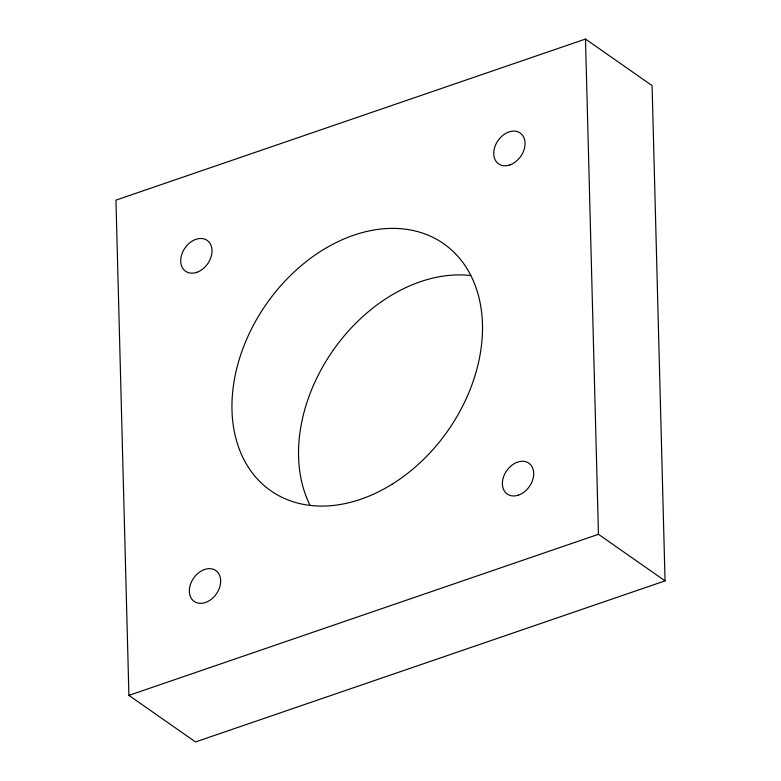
<?xml version="1.0" encoding="UTF-8"?>
<svg xmlns="http://www.w3.org/2000/svg" width="781" height="781" viewBox="0 0 781 781"><rect width="100%" height="100%" fill="white"/><g stroke="black" fill="none" stroke-linecap="round" stroke-linejoin="round"><path stroke-width="1.17" d="M585.496 39.05L115.949 200.131L128.914 695.383L195.504 741.95L665.051 580.869L652.086 85.617L585.496 39.05L598.461 534.302L665.051 580.869M128.914 695.383L598.461 534.302M310.077 505.297A150.762 110.677 -55 0 1 333.057 350.415A150.762 110.677 -55 0 1 470.631 275.547M391.994 484.269A150.762 110.677 -55 0 0 444.018 243.965A150.762 110.677 -55 0 0 235.598 373.425A150.762 110.677 -55 0 0 391.994 484.269M196.802 272.335A18.842 13.833 -55 0 0 209.708 242.92A18.842 13.833 -55 0 0 182.598 252.224A18.842 13.833 -55 0 0 196.802 272.335M509.827 164.947A18.842 13.833 -55 0 0 522.733 135.533A18.842 13.833 -55 0 0 495.623 144.836A18.842 13.833 -55 0 0 509.827 164.947M518.477 495.115A18.842 13.833 -55 0 0 531.383 465.701A18.842 13.833 -55 0 0 504.272 475.004A18.842 13.833 -55 0 0 518.477 495.115M205.442 602.502A18.842 13.833 -55 0 0 218.348 573.088A18.842 13.833 -55 0 0 191.238 582.392A18.842 13.833 -55 0 0 205.442 602.502"/></g></svg>
